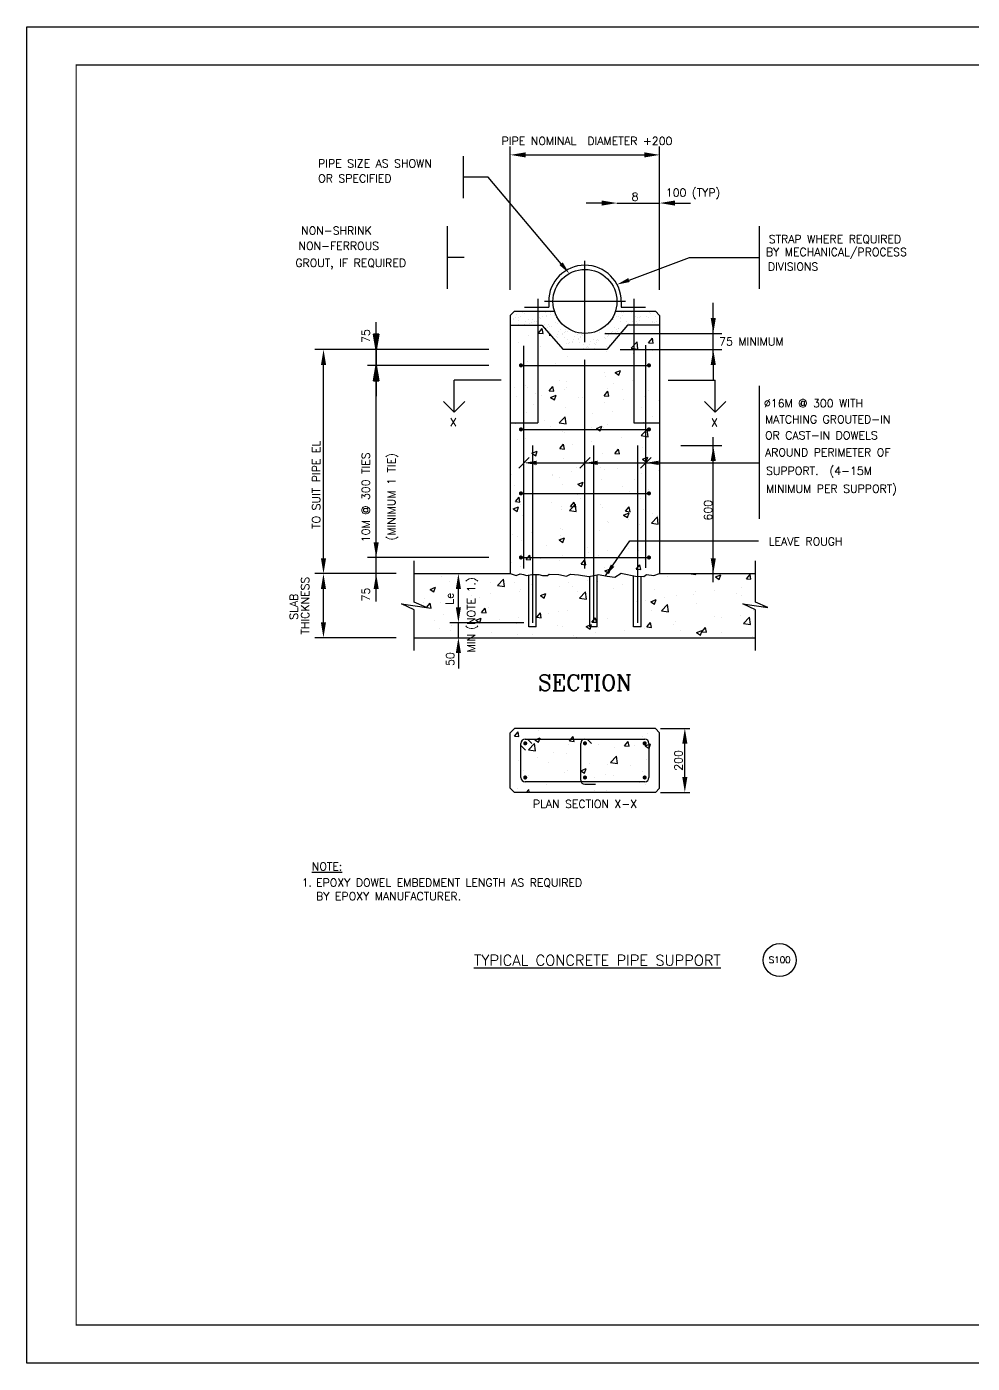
# Model space of a CAD drawing. Extents: x 166525 to 167198, y 178739 to 179747.
# Drawn here: x 167044.53 to 167074.49, y 178909.36 to 178951.68 of the extents above; entities that cross this region are included whole.
import ezdxf
from ezdxf.enums import TextEntityAlignment as Align

# ---------------------------------------------------------------- set-up
doc = ezdxf.new("R2010")
doc.units = 0
doc.header["$MEASUREMENT"] = 0
doc.linetypes.add('AUSGEZOGEN', pattern=[0])
doc.layers.get('0').update_dxf_attribs({"linetype": 'CONTINUOUS'})
for name, color, linetype in [('1', 7, 'CONTINUOUS'), ('CONC-MINOR', 7, 'AUSGEZOGEN'), ('COVER', 7, 'CONTINUOUS'), ('DIMLIN', 7, 'AUSGEZOGEN'), ('HATCH', 40, 'CONTINUOUS'), ('L-10', 1, 'CONTINUOUS'), ('MHATCH', 8, 'CONTINUOUS'), ('PAPER', 7, 'CONTINUOUS'), ('R-BAR', 3, 'CONTINUOUS'), ('STEEL-MAJOR', 7, 'CONTINUOUS'), ('T120', 10, 'CONTINUOUS')]:
    doc.layers.add(name, color=color, linetype=linetype)
doc.styles.add('ROMANC', font='romanc', dxfattribs={"height": 30})

# ---------------------------------------------------------------- blocks, each defined once
blk = doc.blocks.new('*X1046')
at = {"color": 0}
for p, q in [((81.9, 231.75), (81.9, 231.75)), ((84.15, 232.41), (85.02, 233.45)), ((84.15, 232.41), (85.23, 232.32)), ((85.23, 232.32), (85.02, 233.45)), ((86.62, 231.89), (86.84, 232.11)), ((86.62, 231.89), (87.1, 231.81)), ((79.39, 230.29), (79.39, 230.29)), ((84.53, 229.37), (84.53, 229.37)), ((103.75, 228.56), (103.75, 228.56)), ((105.84, 228.91), (107.24, 230.37)), ((105.84, 228.91), (107.44, 228.66)), ((107.44, 228.66), (107.24, 230.37)), ((109.37, 229.53), (109.37, 229.53)), ((109.97, 230.16), (110.84, 231.19)), ((109.97, 230.16), (111.05, 230.06)), ((111.05, 230.06), (110.84, 231.19)), ((81.69, 225.76), (81.69, 225.76)), ((90.93, 227.02), (90.93, 227.02)), ((95.01, 226.22), (95.01, 226.22)), ((100.02, 228.18), (100.02, 228.18)), ((106.37, 227.71), (106.37, 227.71)), ((110.88, 228.31), (110.88, 228.31)), ((83.68, 224.73), (83.68, 224.73)), ((88.19, 225.32), (88.19, 225.32)), ((99.64, 223.16), (99.64, 223.16)), ((102.12, 223.15), (103.38, 223.64)), ((102.12, 223.15), (103.02, 222.55)), ((103.02, 222.55), (103.38, 223.64)), ((109.15, 223.53), (109.15, 223.53)), ((110.13, 224.96), (110.13, 224.96)), ((78.64, 219.55), (78.64, 219.55)), ((81.02, 220.17), (81.02, 220.17)), ((81.47, 219.76), (81.47, 219.76)), ((86.65, 218.88), (87.52, 219.91)), ((87.72, 218.78), (87.52, 219.91)), ((89.14, 221.36), (89.14, 221.36)), ((90.63, 219.76), (90.63, 219.76)), ((90.71, 221.03), (90.71, 221.03)), ((99.8, 222.18), (99.8, 222.18)), ((100.24, 219.36), (100.24, 219.36)), ((101.64, 220.61), (101.64, 220.61)), ((103.95, 219.21), (103.95, 219.21)), ((106.15, 221.21), (106.15, 221.21)), ((78.95, 217.63), (78.95, 217.63)), ((83.45, 218.22), (83.45, 218.22)), ((84.82, 217.75), (84.82, 217.75)), ((86.65, 218.88), (87.72, 218.78)), ((87, 217.35), (88.26, 217.83)), ((87, 217.35), (87.89, 216.74)), ((87.89, 216.74), (88.26, 217.83)), ((90.27, 219.12), (90.27, 219.12)), ((93.45, 217.4), (93.45, 217.4)), ((94.43, 217.35), (94.43, 217.35)), ((99.56, 217.75), (100.43, 218.78)), ((99.56, 217.75), (100.64, 217.65)), ((99.58, 216.19), (99.58, 216.19)), ((100.64, 217.65), (100.43, 218.78)), ((104.04, 216.94), (104.04, 216.94)), ((108.93, 217.54), (108.93, 217.54)), ((109.85, 218.95), (109.85, 218.95)), ((112.47, 216.62), (112.54, 216.7)), ((112.47, 216.62), (112.54, 216.61)), ((81.25, 213.77), (81.25, 213.77)), ((82.96, 215.6), (82.96, 215.6)), ((90.49, 215.04), (90.49, 215.04)), ((96.9, 213.51), (96.9, 213.51)), ((101.41, 214.11), (101.41, 214.11)), ((108.23, 215), (108.23, 215)), ((110.82, 212.91), (110.82, 212.91)), ((78.72, 211.12), (78.72, 211.12)), ((85.54, 212.02), (85.54, 212.02)), ((87.05, 210.61), (87.05, 210.61)), ((89.01, 211.37), (90.41, 212.83)), ((89.01, 211.37), (90.61, 211.12)), ((90.61, 211.12), (90.41, 212.83)), ((96.66, 210.21), (96.66, 210.21)), ((97.74, 210.1), (99, 210.59)), ((97.74, 210.1), (98.64, 209.5)), ((98.64, 209.5), (99, 210.59)), ((99.36, 210.2), (99.36, 210.2)), ((100.33, 211.1), (100.33, 211.1)), ((106.27, 209.8), (106.27, 209.8)), ((108.22, 208.39), (109.62, 209.85)), ((108.71, 211.55), (108.71, 211.55)), ((109.82, 208.14), (109.62, 209.85)), ((79.33, 207.5), (79.33, 207.5)), ((81.03, 207.78), (81.03, 207.78)), ((89.83, 209.3), (89.83, 209.3)), ((90.27, 209.05), (90.27, 209.05)), ((96.68, 207.01), (96.68, 207.01)), ((103.49, 207.91), (103.49, 207.91)), ((108.22, 208.39), (109.82, 208.14)), ((80.8, 204.92), (80.8, 204.92)), ((82.62, 204.3), (83.88, 204.78)), ((82.62, 204.3), (83.51, 203.69)), ((83.51, 203.69), (83.88, 204.78)), ((89.15, 205.34), (90.01, 206.37)), ((89.15, 205.34), (90.22, 205.24)), ((90.22, 205.24), (90.01, 206.37)), ((92.17, 206.41), (92.17, 206.41)), ((99.14, 204.21), (99.14, 204.21)), ((102.06, 204.21), (102.92, 205.24)), ((102.06, 204.21), (103.13, 204.11)), ((103.13, 204.11), (102.93, 205.24)), ((108.49, 205.56), (108.49, 205.56)), ((80.81, 201.79), (80.81, 201.79)), ((83.54, 201.42), (83.54, 201.42)), ((90.05, 203.05), (90.05, 203.05)), ((93.15, 201.01), (93.15, 201.01)), ((98.76, 200.81), (98.76, 200.81)), ((99.58, 200.36), (99.58, 200.36)), ((102.76, 200.6), (102.76, 200.6)), ((108.49, 202.85), (109.75, 203.34)), ((108.49, 202.85), (109.38, 202.25)), ((109.38, 202.25), (109.75, 203.34)), ((110.08, 202.17), (110.08, 202.17)), ((110.12, 202.3), (110.12, 202.3)), ((77.73, 199.4), (77.73, 199.4)), ((87.34, 199), (87.34, 199)), ((87.43, 199.31), (87.43, 199.31)), ((89.09, 198.56), (89.09, 198.56)), ((91.94, 199.91), (91.94, 199.91)), ((93.36, 197.05), (94.62, 197.53)), ((94.26, 196.44), (94.62, 197.53)), ((96.95, 198.59), (96.95, 198.59)), ((98.93, 198.22), (98.93, 198.22)), ((106.56, 198.19), (106.56, 198.19)), ((108.27, 199.56), (108.27, 199.56)), ((112.37, 200.2), (112.37, 200.2)), ((78.59, 196.76), (78.59, 196.76)), ((80.59, 195.8), (80.59, 195.8)), ((89.83, 197.06), (89.83, 197.06)), ((93.36, 197.05), (94.26, 196.44)), ((93.4, 194.61), (93.4, 194.61)), ((103.9, 196.41), (103.9, 196.41)), ((105.39, 195.2), (105.39, 195.2)), ((109.9, 195.8), (109.9, 195.8)), ((78.24, 191.24), (79.5, 191.73)), ((78.24, 191.24), (79.13, 190.64)), ((78.73, 192.93), (79.6, 193.96)), ((78.73, 192.93), (79.81, 192.83)), ((79.13, 190.64), (79.5, 191.73)), ((79.81, 192.83), (79.6, 193.96)), ((79.96, 192.27), (79.96, 192.27)), ((82.7, 192.22), (82.7, 192.22)), ((82.9, 192.81), (82.9, 192.81)), ((87.2, 192.81), (87.2, 192.81)), ((89.57, 191.86), (89.57, 191.86)), ((89.61, 191.07), (89.61, 191.07)), ((91.4, 190.86), (92.8, 192.32)), ((91.64, 191.8), (92.51, 192.83)), ((91.64, 191.8), (92.72, 191.7)), ((92.72, 191.7), (92.51, 192.83)), ((93, 190.61), (92.8, 192.32)), ((94.02, 193.71), (94.02, 193.71)), ((98.71, 192.22), (98.71, 192.22)), ((99.18, 191.45), (99.18, 191.45)), ((104.55, 190.67), (105.42, 191.7)), ((105.63, 190.57), (105.42, 191.7)), ((108.06, 193.57), (108.06, 193.57)), ((108.79, 191.05), (108.79, 191.05)), ((80.37, 189.8), (80.37, 189.8)), ((91.4, 190.86), (93, 190.61)), ((100.27, 188.31), (100.27, 188.31)), ((100.65, 188.1), (100.65, 188.1)), ((104.11, 189.8), (105.37, 190.29)), ((104.11, 189.8), (105, 189.2)), ((104.55, 190.67), (105.63, 190.57)), ((105, 189.2), (105.37, 190.29)), ((105.16, 188.7), (105.16, 188.7)), ((110.61, 187.88), (112.01, 189.34)), ((110.61, 187.88), (112.21, 187.63)), ((110.77, 190.11), (110.77, 190.11)), ((111.98, 189.59), (111.98, 189.59)), ((112.21, 187.63), (112.01, 189.34)), ((77.96, 185.12), (77.96, 185.12)), ((79.28, 184.71), (79.28, 184.71)), ((82.47, 185.71), (82.47, 185.71)), ((89.29, 186.61), (89.29, 186.61)), ((89.4, 185.08), (89.4, 185.08)), ((89.78, 186.51), (89.78, 186.51)), ((98.49, 186.23), (98.49, 186.23)), ((107.84, 187.58), (107.84, 187.58)), ((80.15, 183.81), (80.15, 183.81)), ((86.07, 182.66), (86.07, 182.66)), ((88.98, 184), (90.24, 184.48)), ((88.98, 184), (89.88, 183.39)), ((89.88, 183.39), (90.24, 184.48)), ((95.68, 182.26), (95.68, 182.26)), ((100.43, 181.6), (100.43, 181.6)), ((105.28, 181.85), (105.28, 181.85)), ((107.24, 182.49), (107.24, 182.49)), ((107.62, 181.59), (107.62, 181.59)), ((77.73, 178.61), (77.73, 178.61)), ((80.25, 180.65), (80.25, 180.65)), ((81.23, 179.39), (82.1, 180.42)), ((81.23, 179.39), (82.31, 179.29)), ((82.31, 179.29), (82.1, 180.42)), ((84.55, 179.51), (84.55, 179.51)), ((89.18, 179.09), (89.18, 179.09)), ((89.86, 180.24), (89.86, 180.24)), ((94.14, 178.26), (95.01, 179.29)), ((95.22, 178.16), (95.01, 179.29)), ((95.92, 181), (95.92, 181)), ((98.27, 180.24), (98.27, 180.24)), ((99.47, 179.84), (99.47, 179.84)), ((109.08, 179.43), (109.08, 179.43)), ((110.03, 179.37), (110.03, 179.37)), ((55.04, 175.62), (55.04, 175.62)), ((56.87, 176.07), (56.96, 176.06)), ((56.96, 176.06), (56.96, 176.07)), ((61.49, 175.32), (61.49, 175.32)), ((79.93, 177.82), (79.93, 177.82)), ((89.03, 175.77), (89.03, 175.77)), ((94.14, 178.26), (95.22, 178.16)), ((99.53, 177.57), (99.53, 177.57)), ((99.73, 176.75), (100.99, 177.23)), ((99.73, 176.75), (100.62, 176.15)), ((100.62, 176.15), (100.99, 177.23)), ((102.51, 175.4), (102.51, 175.4)), ((107.05, 177.13), (107.92, 178.16)), ((107.05, 177.13), (108.13, 177.03)), ((107.4, 175.6), (107.4, 175.6)), ((108.13, 177.03), (107.92, 178.16)), ((114.34, 175.42), (114.34, 175.42)), ((119.96, 176), (120.02, 176.07)), ((119.96, 176), (121.04, 175.9)), ((121.04, 175.9), (121.01, 176.07)), ((125.6, 175.31), (126.86, 175.79)), ((125.6, 175.31), (126.49, 174.7)), ((126.49, 174.7), (126.86, 175.79)), ((132.87, 174.87), (133.74, 175.9)), ((133.95, 174.77), (133.74, 175.9)), ((58.74, 172.39), (60, 172.87)), ((58.74, 172.39), (59.63, 171.78)), ((59.63, 171.78), (60, 172.87)), ((63.27, 174.33), (63.27, 174.33)), ((72.88, 173.92), (72.88, 173.92)), ((74.57, 173.32), (75.98, 174.79)), ((74.57, 173.32), (76.17, 173.08)), ((76.17, 173.08), (75.98, 174.79)), ((78.54, 173.97), (78.54, 173.97)), ((79.82, 172.41), (79.82, 172.41)), ((82.49, 173.51), (82.49, 173.51)), ((88.96, 173.09), (88.96, 173.09)), ((91.18, 173.9), (91.18, 173.9)), ((92.09, 173.11), (92.09, 173.11)), ((95.69, 174.5), (95.69, 174.5)), ((98.05, 174.25), (98.05, 174.25)), ((101.7, 172.7), (101.7, 172.7)), ((103.84, 173.62), (103.84, 173.62)), ((111.31, 172.3), (111.31, 172.3)), ((131.83, 172.78), (131.83, 172.78)), ((132.87, 174.87), (133.95, 174.77)), ((134.86, 173.37), (134.86, 173.37)), ((57.12, 169.42), (57.12, 169.42)), ((57.54, 170.36), (57.54, 170.36)), ((57.91, 168.11), (58.77, 169.14)), ((58.98, 168.01), (58.77, 169.14)), ((61.28, 169.33), (61.28, 169.33)), ((68.04, 172.17), (68.04, 172.17)), ((68.49, 170.92), (68.49, 170.92)), ((70.37, 170.48), (70.37, 170.48)), ((73, 171.51), (73, 171.51)), ((79.72, 171.83), (79.72, 171.83)), ((82.85, 170.02), (82.85, 170.02)), ((84.6, 170.94), (85.86, 171.43)), ((84.6, 170.94), (85.5, 170.34)), ((85.5, 170.34), (85.86, 171.43)), ((93.35, 171.82), (93.35, 171.82)), ((93.78, 170.35), (95.19, 171.81)), ((93.78, 170.35), (95.39, 170.1)), ((95.39, 170.1), (95.19, 171.81)), ((107.18, 169.6), (107.18, 169.6)), ((109.14, 169.79), (109.14, 169.79)), ((110.47, 169.5), (111.73, 169.99)), ((110.47, 169.5), (111.37, 168.9)), ((111.37, 168.9), (111.73, 169.99)), ((113.65, 170.39), (113.65, 170.39)), ((116.42, 170.87), (116.42, 170.87)), ((120.46, 171.28), (120.46, 171.28)), ((120.92, 171.89), (120.92, 171.89)), ((121.22, 169.12), (121.22, 169.12)), ((125.51, 172.02), (125.51, 172.02)), ((130.53, 171.48), (130.53, 171.48)), ((131.71, 170.92), (131.71, 170.92)), ((57.91, 168.11), (58.98, 168.01)), ((61.85, 166.41), (61.85, 166.41)), ((70.82, 166.98), (71.69, 168.01)), ((70.82, 166.98), (71.89, 166.88)), ((71.89, 166.88), (71.69, 168.01)), ((72.35, 168.21), (72.35, 168.21)), ((83.73, 165.85), (84.6, 166.88)), ((84.8, 165.75), (84.6, 166.88)), ((86.45, 166.81), (86.45, 166.81)), ((88.74, 167.1), (88.74, 167.1)), ((90.95, 167.4), (90.95, 167.4)), ((97.77, 168.3), (97.77, 168.3)), ((97.83, 168.25), (97.83, 168.25)), ((110.72, 167.32), (110.72, 167.32)), ((112.99, 167.37), (114.4, 168.83)), ((112.99, 167.37), (114.6, 167.12)), ((114.6, 167.12), (114.4, 168.83)), ((125.29, 166.03), (125.29, 166.03)), ((131.6, 166.27), (131.6, 166.27)), ((134.64, 167.38), (134.64, 167.38)), ((136.89, 168.27), (137.24, 168.41)), ((137.48, 168.18), (137.51, 168.28)), ((59.76, 165.13), (59.76, 165.13)), ((61.06, 163.33), (61.06, 163.33)), ((63.76, 163.82), (63.76, 163.82)), ((68.26, 164.41), (68.26, 164.41)), ((69.37, 164.72), (69.37, 164.72)), ((69.48, 165.14), (70.74, 165.62)), ((69.48, 165.14), (70.38, 164.53)), ((70.15, 164.49), (70.15, 164.49)), ((70.38, 164.53), (70.74, 165.62)), ((75.08, 165.31), (75.08, 165.31)), ((78.98, 164.32), (78.98, 164.32)), ((79.5, 165.83), (79.5, 165.83)), ((83.73, 165.85), (84.8, 165.75)), ((88.59, 163.91), (88.59, 163.91)), ((89.72, 163.72), (89.72, 163.72)), ((95.35, 163.7), (96.61, 164.18)), ((95.35, 163.7), (96.24, 163.09)), ((96.24, 163.09), (96.61, 164.18)), ((96.64, 164.72), (97.51, 165.75)), ((96.64, 164.72), (97.71, 164.62)), ((97.72, 164.62), (97.51, 165.75)), ((98.2, 163.5), (98.2, 163.5)), ((100.22, 165.52), (100.22, 165.52)), ((106.96, 163.61), (106.96, 163.61)), ((107.81, 163.1), (107.81, 163.1)), ((108.91, 163.29), (108.91, 163.29)), ((109.55, 163.59), (110.42, 164.62)), ((109.55, 163.59), (110.63, 163.49)), ((110.63, 163.49), (110.42, 164.62)), ((115.73, 164.18), (115.73, 164.18)), ((116.2, 164.88), (116.2, 164.88)), ((122.46, 162.46), (123.33, 163.49)), ((123.54, 162.36), (123.33, 163.49)), ((127.1, 165.68), (127.1, 165.68)), ((132.2, 164.39), (133.61, 165.85)), ((132.2, 164.39), (133.81, 164.14)), ((133.81, 164.14), (133.61, 165.85)), ((63.56, 162.71), (63.56, 162.71)), ((73.17, 162.3), (73.17, 162.3)), ((79.23, 161.91), (79.23, 161.91)), ((82.78, 161.9), (82.78, 161.9)), ((88.52, 161.11), (88.52, 161.11)), ((92.38, 161.49), (92.38, 161.49)), ((93.04, 161.2), (93.04, 161.2)), ((97.61, 162.26), (97.61, 162.26)), ((101.99, 161.09), (101.99, 161.09)), ((104.4, 162.69), (104.4, 162.69)), ((117.42, 162.69), (117.42, 162.69)), ((121.22, 162.25), (122.48, 162.74)), ((121.22, 162.25), (122.11, 161.65)), ((122.11, 161.65), (122.48, 162.74)), ((122.46, 162.46), (123.54, 162.36)), ((127.02, 162.29), (127.02, 162.29)), ((134.42, 161.39), (134.42, 161.39))]:
    blk.add_line(p, q, dxfattribs=at)
blk = doc.blocks.new('*X1045')
at = {"color": 0}
for p, q in [((112.05, 150.05), (112.91, 151.08)), ((113.12, 149.95), (112.92, 151.08)), ((117.63, 151.48), (117.63, 151.48)), ((143.23, 150.67), (143.23, 150.67)), ((112.05, 150.05), (113.12, 149.95)), ((115.38, 146.85), (116.78, 148.31)), ((116.98, 146.6), (116.78, 148.31)), ((116.84, 149.2), (118.1, 149.69)), ((116.84, 149.2), (117.73, 148.6)), ((117.73, 148.6), (118.1, 149.69)), ((124.64, 148.06), (124.64, 148.06)), ((124.96, 148.92), (125.83, 149.95)), ((124.96, 148.92), (126.03, 148.82)), ((126.03, 148.82), (125.83, 149.95)), ((131.66, 148.13), (131.66, 148.13)), ((133.99, 149.41), (133.99, 149.41)), ((135.58, 147.37), (135.58, 147.37)), ((137.87, 147.79), (138.74, 148.82)), ((137.87, 147.79), (138.94, 147.7)), ((138.94, 147.7), (138.74, 148.82)), ((140.09, 147.96), (140.09, 147.96)), ((142.16, 149.93), (142.16, 149.93)), ((142.71, 147.76), (143.97, 148.24)), ((142.71, 147.76), (143.6, 147.16)), ((143.6, 147.16), (143.97, 148.24)), ((112.89, 144.38), (112.89, 144.38)), ((115.38, 146.85), (116.98, 146.6)), ((115.55, 146.9), (115.55, 146.9)), ((117.4, 144.98), (117.4, 144.98)), ((121.16, 146.33), (121.16, 146.33)), ((124.21, 145.87), (124.21, 145.87)), ((134.59, 143.87), (135.99, 145.33)), ((136.19, 143.62), (135.99, 145.33)), ((143.01, 144.68), (143.01, 144.68)), ((114.12, 141.93), (114.12, 141.93)), ((115.33, 140.91), (115.33, 140.91)), ((119.94, 143.94), (119.94, 143.94)), ((123.73, 141.52), (123.73, 141.52)), ((124.42, 142.06), (124.42, 142.06)), ((127.58, 141.95), (128.84, 142.44)), ((127.58, 141.95), (128.48, 141.35)), ((128.48, 141.35), (128.84, 142.44)), ((129.55, 143.53), (129.55, 143.53)), ((133.34, 141.11), (133.34, 141.11)), ((133.77, 143.41), (133.77, 143.41)), ((134.59, 143.87), (136.19, 143.62)), ((139.16, 143.13), (139.16, 143.13)), ((142.17, 141.76), (142.17, 141.76)), ((112.66, 137.88), (112.66, 137.88)), ((119.48, 138.77), (119.48, 138.77)), ((130.85, 140.27), (130.85, 140.27)), ((135.35, 140.86), (135.35, 140.86)), ((141.41, 139.19), (141.41, 139.19)), ((142.79, 138.69), (142.79, 138.69)), ((142.95, 140.71), (142.95, 140.71)), ((114.84, 136.86), (115.41, 137.54)), ((115.54, 136.86), (115.41, 137.54)), ((130.92, 137.39), (130.92, 137.39)), ((133.55, 137.42), (133.55, 137.42))]:
    blk.add_line(p, q, dxfattribs=at)
blk = doc.blocks.new('*X1047')
at = {"color": 0}
for p, q in [((-23.48, 144.16), (-23.48, 144.16)), ((-21.9, 144.52), (-21.9, 144.52)), ((-21.52, 144.4), (-21.52, 144.4)), ((-19.95, 144.76), (-19.95, 144.76)), ((-17.92, 144.56), (-17.92, 144.56)), ((-16.46, 144.53), (-16.46, 144.53)), ((-16.16, 144.85), (-16.16, 144.85)), ((-15.39, 144.62), (-15.39, 144.62)), ((-15.32, 144.18), (-15.32, 144.18)), ((-14.89, 144.88), (-14.89, 144.88)), ((0.8, 144.9), (0.8, 144.9)), ((1.31, 144.53), (1.31, 144.53)), ((1.58, 144.03), (1.58, 144.03)), ((1.76, 144.61), (1.76, 144.61)), ((1.81, 144.8), (1.81, 144.8)), ((3.27, 144.77), (3.27, 144.77)), ((3.65, 144.65), (3.65, 144.65)), ((7.7, 144.88), (7.7, 144.88)), ((7.83, 144.63), (7.83, 144.63)), ((7.96, 144.38), (7.96, 144.38)), ((-24.75, 142.04), (-24.75, 142.04)), ((-24.15, 143.32), (-24.15, 143.32)), ((-24.08, 142.88), (-24.08, 142.88)), ((-23.71, 143.4), (-23.71, 143.4)), ((-22.91, 141.9), (-22.91, 141.9)), ((-22.87, 142.72), (-22.87, 142.72)), ((-22.83, 143.55), (-22.83, 143.55)), ((-22.39, 143.62), (-22.39, 143.62)), ((-21.46, 141.87), (-21.46, 141.87)), ((-21.28, 142.45), (-21.28, 142.45)), ((-20.67, 143.09), (-20.67, 143.09)), ((-20.33, 142.15), (-20.33, 142.15)), ((-20.25, 141.71), (-20.25, 141.71)), ((-19.89, 142.23), (-19.89, 142.23)), ((-19.65, 142.99), (-19.65, 142.99)), ((-19.19, 142.44), (-19.19, 142.44)), ((-18.75, 142.51), (-18.75, 142.51)), ((-18.08, 143.35), (-18.08, 143.35)), ((-17.7, 143.23), (-17.7, 143.23)), ((-17.33, 143.75), (-17.33, 143.75)), ((-16.84, 141.93), (-16.84, 141.93)), ((-16.5, 140.98), (-16.5, 140.98)), ((-16.45, 143.9), (-16.45, 143.9)), ((-16.31, 143.65), (-16.31, 143.65)), ((-16.06, 141.06), (-16.06, 141.06)), ((-15.83, 141.82), (-15.83, 141.82)), ((-15.56, 141.32), (-15.56, 141.32)), ((-15.12, 141.4), (-15.12, 141.4)), ((-14.55, 143.94), (-14.55, 143.94)), ((-14.25, 142.18), (-14.25, 142.18)), ((-14.09, 143.39), (-14.09, 143.39)), ((-13.87, 142.06), (-13.87, 142.06)), ((-13.5, 142.58), (-13.5, 142.58)), ((-1.28, 142.19), (-1.28, 142.19)), ((-0.86, 142.9), (-0.86, 142.9)), ((-0.74, 143.28), (-0.74, 143.28)), ((-0.61, 143.03), (-0.61, 143.03)), ((-0.37, 141.07), (-0.37, 141.07)), ((0.01, 143.68), (0.01, 143.68)), ((0.45, 143.75), (0.45, 143.75)), ((0.64, 140.97), (0.64, 140.97)), ((0.92, 142.56), (0.92, 142.56)), ((1.02, 143.57), (1.02, 143.57)), ((1.1, 143.13), (1.1, 143.13)), ((2.16, 141.14), (2.16, 141.14)), ((2.38, 142.53), (2.38, 142.53)), ((2.89, 142.17), (2.89, 142.17)), ((2.97, 141.73), (2.97, 141.73)), ((3.02, 141.92), (3.02, 141.92)), ((3.83, 142.51), (3.83, 142.51)), ((4.27, 142.58), (4.27, 142.58)), ((4.62, 143.73), (4.62, 143.73)), ((4.85, 142.41), (4.85, 142.41)), ((4.92, 141.96), (4.92, 141.96)), ((4.95, 143.42), (4.95, 143.42)), ((5.39, 143.49), (5.39, 143.49)), ((5.41, 142.86), (5.41, 142.86)), ((5.64, 143.63), (5.64, 143.63)), ((7.09, 143.6), (7.09, 143.6)), ((7.48, 143.48), (7.48, 143.48)), ((8.45, 142.56), (8.45, 142.56)), ((8.58, 142.31), (8.58, 142.31)), ((9.02, 142.38), (9.02, 142.38)), ((9.23, 141.69), (9.23, 141.69)), ((9.24, 143.78), (9.24, 143.78)), ((9.46, 142.46), (9.46, 142.46)), ((-15.72, 140.12), (-15.72, 140.12)), ((-15.26, 139.56), (-15.26, 139.56)), ((-14.67, 138.75), (-14.67, 138.75)), ((-13.98, 138.96), (-13.98, 138.96)), ((-13.85, 138.71), (-13.85, 138.71)), ((-13.81, 139.53), (-13.81, 139.53)), ((-13.63, 140.11), (-13.63, 140.11)), ((-13.02, 140.76), (-13.02, 140.76)), ((-12.68, 139.82), (-12.68, 139.82)), ((-12.6, 139.37), (-12.6, 139.37)), ((-12.23, 139.89), (-12.23, 139.89)), ((-12.15, 138.81), (-12.15, 138.81)), ((-12, 140.65), (-12, 140.65)), ((-11.93, 140.21), (-11.93, 140.21)), ((-11.49, 140.29), (-11.49, 140.29)), ((-11.44, 138.39), (-11.44, 138.39)), ((-10.35, 137.85), (-10.35, 137.85)), ((-9.98, 138.36), (-9.98, 138.36)), ((-9.81, 138.94), (-9.81, 138.94)), ((-9.19, 139.59), (-9.19, 139.59)), ((-8.85, 138.65), (-8.85, 138.65)), ((-8.78, 138.2), (-8.78, 138.2)), ((-8.41, 138.72), (-8.41, 138.72)), ((-8.29, 139.1), (-8.29, 139.1)), ((-8.18, 139.49), (-8.18, 139.49)), ((-7.85, 139.18), (-7.85, 139.18)), ((-6.22, 139.72), (-6.22, 139.72)), ((-5.98, 137.77), (-5.98, 137.77)), ((-5.37, 138.42), (-5.37, 138.42)), ((-4.66, 137.99), (-4.66, 137.99)), ((-4.35, 138.32), (-4.35, 138.32)), ((-4.22, 138.07), (-4.22, 138.07)), ((-3.82, 140.04), (-3.82, 140.04)), ((-2.78, 138.67), (-2.78, 138.67)), ((-2.62, 139.88), (-2.62, 139.88)), ((-2.4, 138.55), (-2.4, 138.55)), ((-2.03, 139.07), (-2.03, 139.07)), ((-1.91, 139.45), (-1.91, 139.45)), ((-1.78, 139.2), (-1.78, 139.2)), ((-1.16, 139.85), (-1.16, 139.85)), ((-0.85, 140.17), (-0.85, 140.17)), ((-0.25, 138.73), (-0.25, 138.73)), ((-0.09, 139.94), (-0.09, 139.94)), ((-0.01, 139.5), (-0.01, 139.5)), ((0.14, 140.71), (0.14, 140.71)), ((0.41, 140.21), (0.41, 140.21)), ((0.59, 140.78), (0.59, 140.78)), ((-13.17, 136.83), (-13.17, 136.83)), ((-12.66, 136.46), (-12.66, 136.46)), ((-11.54, 137.38), (-11.54, 137.38)), ((-11.16, 137.26), (-11.16, 137.26)), ((-10.85, 137.58), (-10.85, 137.58)), ((-10.22, 137.6), (-10.22, 137.6)), ((-8.57, 137.51), (-8.57, 137.51)), ((-7.71, 136.21), (-7.71, 136.21)), ((-7.61, 137.22), (-7.61, 137.22)), ((-7.33, 136.09), (-7.33, 136.09)), ((-7.02, 136.41), (-7.02, 136.41)), ((-6.72, 136.74), (-6.72, 136.74)), ((-6.58, 136.49), (-6.58, 136.49)), ((-6.16, 137.19), (-6.16, 137.19)), ((-5.03, 137.48), (-5.03, 137.48)), ((-4.99, 136.21), (-4.99, 136.21)), ((-4.95, 137.04), (-4.95, 137.04)), ((-4.58, 137.55), (-4.58, 137.55)), ((-3.79, 136.05), (-3.79, 136.05)), ((-2.33, 136.03), (-2.33, 136.03)), ((-2.16, 136.6), (-2.16, 136.6)), ((-1.54, 137.25), (-1.54, 137.25))]:
    blk.add_line(p, q, dxfattribs=at)
blk = doc.blocks.new('_CLOSED')
at = {"color": 0, "linetype": 'ByBlock'}
for p, q in [((-1, 0.167), (0, 0)), ((-1, 0.167), (-1, -0.167)), ((0, 0), (-1, -0.167)), ((0, 0), (-1, 0))]:
    blk.add_line(p, q, dxfattribs=at)

msp = doc.modelspace()

# ---------------------------------------------------------------- linework, layer by layer
at = {"layer": '1', "color": 8, "linetype": 'Continuous'}
for p, q in [((167058.35525, 178947.58132), (167058.35525, 178946.24863)), ((167059.84912, 178943.34416), (167059.84912, 178947.89203)), ((167060.33584, 178947.62163), (167064.0944, 178947.62163)), ((167064.58112, 178943.34416), (167064.58112, 178947.89203)), ((167059.15041, 178946.91497), (167058.35525, 178946.91497)), ((167061.45845, 178944.1754), (167059.15041, 178946.91497)), ((167062.7424, 178946.0957), (167062.25568, 178946.0957)), ((167063.22912, 178946.0957), (167064.58112, 178946.0957)), ((167065.06784, 178946.0957), (167065.55456, 178946.0957)), ((167057.85719, 178943.37772), (167057.85719, 178945.36709)), ((167067.73912, 178945.36709), (167067.73912, 178943.37772)), ((167058.39182, 178944.37241), (167057.85719, 178944.37241)), ((167063.6117, 178943.6581), (167065.53078, 178944.37241)), ((167065.53078, 178944.37241), (167067.73912, 178944.37241)), ((167055.59937, 178933.47773), (167055.59937, 178942.32725)), ((167066.28077, 178941.18904), (167066.28077, 178942.23684)), ((167062.84418, 178941.96644), (167066.55117, 178941.96644)), ((167066.28077, 178941.45944), (167066.28077, 178941.96644)), ((167066.28077, 178941.45944), (167066.28077, 178941.96644)), ((167059.17312, 178941.45944), (167053.65918, 178941.45944)), ((167055.59937, 178941.45944), (167055.59937, 178940.95244)), ((167055.59937, 178941.45944), (167055.59937, 178940.95244)), ((167055.59937, 178941.45944), (167055.59937, 178940.95244)), ((167055.59937, 178941.45944), (167055.59937, 178940.95244)), ((167063.32666, 178941.45944), (167066.55117, 178941.45944)), ((167053.93102, 178934.84816), (167053.93102, 178940.97272)), ((167059.17312, 178940.95244), (167055.32897, 178940.95244)), ((167066.28077, 178940.97272), (167066.28077, 178940.486)), ((167058.0717, 178939.47527), (167058.0717, 178940.48927)), ((167059.5589, 178940.48927), (167058.0717, 178940.48927)), ((167064.85125, 178940.48927), (167066.33845, 178940.48927)), ((167066.33845, 178939.47527), (167066.33845, 178940.48927)), ((167067.73912, 178940.30764), (167067.73912, 178936.09842)), ((167058.0717, 178939.47527), (167057.7337, 178939.81327)), ((167058.0717, 178939.47527), (167058.4097, 178939.81327)), ((167066.33845, 178939.47527), (167066.00045, 178939.81327)), ((167066.33845, 178939.47527), (167066.67645, 178939.81327)), ((167066.28077, 178934.09104), (167066.28077, 178938.68784)), ((167065.25712, 178938.41744), (167066.55117, 178938.41744)), ((167060.11589, 178937.70414), (167060.44669, 178938.03494)), ((167060.42033, 178937.86954), (167067.73912, 178937.86954)), ((167062.04972, 178937.70414), (167062.38052, 178938.03494)), ((167066.28077, 178934.84816), (167066.28077, 178937.93072)), ((167062.86634, 178934.29105), (167063.63691, 178935.39664)), ((167063.63691, 178935.39664), (167067.71479, 178935.39664)), ((167059.17312, 178934.86844), (167055.32897, 178934.86844)), ((167055.59937, 178934.36144), (167055.59937, 178934.86844)), ((167055.59937, 178934.36144), (167055.59937, 178934.86844)), ((167056.23647, 178934.36144), (167053.65918, 178934.36144)), ((167054.09182, 178934.36144), (167054.09326, 178934.36144)), ((167053.92958, 178932.82016), (167053.92958, 178933.87472)), ((167058.20465, 178933.29336), (167058.20465, 178933.87472)), ((167058.20465, 178933.29336), (167058.20465, 178933.78008)), ((167056.23647, 178932.33344), (167053.65918, 178932.33344)), ((167058.20465, 178931.84672), (167058.20465, 178931.36))]:
    msp.add_line(p, q, dxfattribs=at)
at = {"layer": '1', "color": 7, "linetype": 'Continuous'}
msp.add_line((167063.97973, 178937.70414), (167064.31053, 178938.03494), dxfattribs=at)
at = {"layer": '1', "color": 8, "linetype": 'Continuous'}
msp.add_lwpolyline([(167059.94136, 178942.52996, 0, 0.1352, 0), (167059.6803, 178942.84038, 0, 0, 0), (167058.39182, 178944.37241, 0, 0, 0)], format="xyseb", dxfattribs=at)
for points in [[(167060.33584, 178947.70275), (167060.33584, 178947.54051), (167059.84912, 178947.62163)], [(167064.0944, 178947.70275), (167064.0944, 178947.54051), (167064.58112, 178947.62163)], [(167062.7424, 178946.17682), (167062.7424, 178946.01458), (167063.22912, 178946.0957)], [(167065.06784, 178946.17682), (167065.06784, 178946.01458), (167064.58112, 178946.0957)], [(167061.51014, 178944.21896), (167061.40675, 178944.13185), (167061.71978, 178943.86521)], [(167063.63528, 178943.59474), (167063.58812, 178943.72145), (167063.23158, 178943.51661)], [(167066.19965, 178942.45316), (167066.36189, 178942.45316), (167066.28077, 178941.96644)], [(167055.51825, 178941.94616), (167055.68049, 178941.94616), (167055.59937, 178941.45944)], [(167053.8499, 178940.97272), (167054.01214, 178940.97272), (167053.93102, 178941.45944)], [(167066.19965, 178940.97272), (167066.36189, 178940.97272), (167066.28077, 178941.45944)], [(167055.51825, 178940.46572), (167055.68049, 178940.46572), (167055.59937, 178940.95244)], [(167055.51825, 178940.46572), (167055.68049, 178940.46572), (167055.59937, 178940.95244)], [(167066.19965, 178937.93072), (167066.36189, 178937.93072), (167066.28077, 178938.41744)], [(167060.68689, 178937.80194), (167060.68689, 178937.93714), (167060.28129, 178937.86954)], [(167062.62072, 178937.80194), (167062.62072, 178937.93714), (167062.21512, 178937.86954)], [(167064.55073, 178937.80194), (167064.55073, 178937.93714), (167064.14513, 178937.86954)], [(167055.51825, 178935.35516), (167055.68049, 178935.35516), (167055.59937, 178934.86844)], [(167055.51825, 178935.35516), (167055.68049, 178935.35516), (167055.59937, 178934.86844)], [(167053.8499, 178934.84816), (167054.01214, 178934.84816), (167053.93102, 178934.36144)], [(167062.86632, 178934.29106), (167063.03693, 178934.6507), (167063.14469, 178934.5756)], [(167066.19965, 178934.84816), (167066.36189, 178934.84816), (167066.28077, 178934.36144)], [(167053.84846, 178933.87472), (167054.0107, 178933.87472), (167053.92958, 178934.36144)], [(167055.51825, 178933.87472), (167055.68049, 178933.87472), (167055.59937, 178934.36144)], [(167058.12353, 178933.87472), (167058.28577, 178933.87472), (167058.20465, 178934.36144)], [(167058.12353, 178933.29336), (167058.28577, 178933.29336), (167058.20465, 178932.80664)], [(167058.12353, 178933.29336), (167058.28577, 178933.29336), (167058.20465, 178932.80664)], [(167053.84846, 178932.82016), (167054.0107, 178932.82016), (167053.92958, 178932.33344)], [(167058.12353, 178931.84672), (167058.28577, 178931.84672), (167058.20465, 178932.33344)]]:
    msp.add_solid(points, dxfattribs=at)
at = {"layer": 'CONC-MINOR', "color": 7}
for p, q in [((167061.06592, 178942.98044), (167061.06592, 178942.80336)), ((167063.36432, 178942.98044), (167063.36432, 178942.80336)), ((167059.98432, 178942.66816), (167059.84912, 178942.53296)), ((167059.84912, 178942.53296), (167059.84912, 178934.36144)), ((167059.98432, 178942.66816), (167061.25041, 178942.66816)), ((167063.17984, 178942.66816), (167064.44592, 178942.66816)), ((167064.44592, 178942.66816), (167064.58112, 178942.53296)), ((167064.58112, 178942.53296), (167064.58112, 178934.36144)), ((167059.84912, 178942.23429), (167060.84912, 178942.23429)), ((167060.84912, 178942.23429), (167061.52268, 178941.45944)), ((167063.5682, 178942.22391), (167062.90367, 178941.45944)), ((167064.58112, 178942.22391), (167063.5682, 178942.22391)), ((167062.90367, 178941.45944), (167061.52268, 178941.45944)), ((167056.80712, 178933.46005), (167056.80712, 178934.76704)), ((167067.62312, 178933.46005), (167067.62312, 178934.76704)), ((167056.80712, 178934.36144), (167059.84912, 178934.36144)), ((167060.43339, 178932.67144), (167060.43339, 178934.31733)), ((167060.66999, 178932.67144), (167060.66999, 178934.34384)), ((167062.36722, 178932.67144), (167062.36722, 178934.27646)), ((167062.60382, 178932.67144), (167062.60382, 178934.32404)), ((167063.75643, 178932.67144), (167063.75643, 178934.29357)), ((167063.99303, 178932.67144), (167063.99303, 178934.27349)), ((167064.58112, 178934.36144), (167067.62312, 178934.36144)), ((167056.40271, 178933.40886), (167057.19106, 178933.28601)), ((167056.80712, 178933.21946), (167056.40271, 178933.40886)), ((167057.19106, 178933.28601), (167056.80712, 178933.46005)), ((167056.80712, 178931.92784), (167056.80712, 178933.21946)), ((167067.62312, 178933.21946), (167067.21871, 178933.40886)), ((167067.21871, 178933.40886), (167068.00706, 178933.28601)), ((167068.00706, 178933.28601), (167067.62312, 178933.46005)), ((167067.62312, 178931.92784), (167067.62312, 178933.21946)), ((167060.66999, 178932.67144), (167060.43339, 178932.67144)), ((167062.60382, 178932.67144), (167062.36722, 178932.67144)), ((167063.99303, 178932.67144), (167063.75643, 178932.67144)), ((167056.80712, 178932.33344), (167067.62312, 178932.33344)), ((167059.84912, 178929.32517), (167059.98432, 178929.46037)), ((167064.44592, 178929.46037), (167059.98432, 178929.46037)), ((167064.58112, 178929.32517), (167064.44592, 178929.46037)), ((167064.60816, 178929.46037), (167065.54185, 178929.46037)), ((167059.84912, 178927.56757), (167059.84912, 178929.32517)), ((167064.58112, 178927.56757), (167064.58112, 178929.32517)), ((167065.37961, 178927.91909), (167065.37961, 178928.97365)), ((167059.84912, 178927.56757), (167059.98432, 178927.43237)), ((167064.44592, 178927.43237), (167059.98432, 178927.43237)), ((167064.44592, 178927.43237), (167064.58112, 178927.56757)), ((167064.60816, 178927.43237), (167065.54185, 178927.43237))]:
    msp.add_line(p, q, dxfattribs=at)
msp.add_lwpolyline([(167059.84912, 178934.36144), (167060.03493, 178934.30656), (167060.15918, 178934.35626), (167060.27102, 178934.33141), (167060.358, 178934.30656), (167060.53196, 178934.33141), (167060.75563, 178934.33141), (167060.86746, 178934.30656), (167061.02899, 178934.30656), (167061.0787, 178934.34384), (167061.38934, 178934.33141), (167061.62544, 178934.2817), (167061.76212, 178934.34384), (167062.01064, 178934.31898), (167062.33371, 178934.26928), (167062.50767, 178934.30656), (167062.64436, 178934.33141), (167062.91773, 178934.2817), (167063.16624, 178934.24443), (167063.36506, 178934.38111), (167063.40233, 178934.36869), (167063.81239, 178934.2817), (167064.08576, 178934.26928), (167064.16031, 178934.33141), (167064.3964, 178934.30656), (167064.58112, 178934.36144)], dxfattribs=at)
msp.add_circle((167062.21512, 178942.98044), 1.014, dxfattribs=at)
for points in [[(167065.29849, 178928.97365), (167065.46073, 178928.97365), (167065.37961, 178929.46037)], [(167065.29849, 178927.91909), (167065.46073, 178927.91909), (167065.37961, 178927.43237)]]:
    msp.add_solid(points, dxfattribs=at)
at = {"layer": 'COVER', "flags": 128}
msp.add_lwpolyline([(167044.52707, 178951.67934), (167104.44832, 178951.67934), (167104.44832, 178909.35684), (167044.52707, 178909.35684)], close=True, dxfattribs=at)
at = {"layer": 'DIMLIN', "color": 7}
for p, q in [((167066.28077, 178942.45316), (167066.28077, 178942.93988)), ((167054.09182, 178941.45944), (167054.09326, 178941.45944)), ((167055.59937, 178935.35516), (167055.59937, 178940.46572)), ((167060.28129, 178932.80664), (167057.93425, 178932.80664))]:
    msp.add_line(p, q, dxfattribs=at)
at = {"layer": 'L-10', "color": 7}
for p, q in [((167062.21512, 178941.69604), (167062.21512, 178944.26484)), ((167063.49952, 178942.98044), (167060.93072, 178942.98044))]:
    msp.add_line(p, q, dxfattribs=at)
at = {"layer": 'MHATCH', "const_width": 0.03562, "flags": 128}
msp.add_lwpolyline([(167046.09457, 178950.46809), (167102.88082, 178950.46809), (167102.88082, 178910.56809), (167046.09457, 178910.56809)], close=True, dxfattribs=at)
at = {"layer": 'MHATCH'}
msp.add_lwpolyline([(167046.45082, 178950.46809), (167102.88082, 178950.46809), (167102.88082, 178910.56809)], dxfattribs=at)
at = {"layer": 'PAPER', "color": 7}
for p, q in [((167060.72631, 178943.06156), (167060.72631, 178939.13627)), ((167063.76422, 178943.06156), (167063.76422, 178939.13627)), ((167055.59937, 178940.46572), (167055.59937, 178939.979)), ((167055.59937, 178940.46572), (167055.59937, 178939.979)), ((167059.84912, 178939.13627), (167060.72631, 178939.13627)), ((167063.76422, 178939.13627), (167064.58112, 178939.13627)), ((167055.59937, 178935.35516), (167055.59937, 178935.84188)), ((167058.36491, 178934.36144), (167058.36689, 178934.36144)), ((167058.20465, 178932.33344), (167058.20465, 178932.80664)), ((167058.20465, 178932.33344), (167058.20465, 178932.80664))]:
    msp.add_line(p, q, dxfattribs=at)
at = {"layer": 'R-BAR', "color": 7}
for p, q in [((167060.28129, 178934.52626), (167060.28129, 178941.5723)), ((167064.14513, 178934.54821), (167064.14513, 178941.59619)), ((167060.18712, 178940.95244), (167064.24312, 178940.95244)), ((167062.21512, 178934.52626), (167062.21512, 178941.1293)), ((167060.18712, 178938.92444), (167064.24312, 178938.92444)), ((167060.55169, 178938.41744), (167060.55169, 178932.80664)), ((167062.48552, 178938.41744), (167062.48552, 178932.80664)), ((167063.87473, 178938.41744), (167063.87473, 178932.80664)), ((167060.18712, 178936.89644), (167064.24312, 178936.89644)), ((167060.18712, 178934.86844), (167064.24312, 178934.86844)), ((167060.18712, 178927.90557), (167060.18712, 178928.98717)), ((167060.32232, 178929.12237), (167064.10792, 178929.12237)), ((167060.38992, 178929.12237), (167060.53332, 178928.97897)), ((167062.07992, 178927.82633), (167062.07992, 178928.98717)), ((167062.28272, 178929.12237), (167062.42612, 178928.97897)), ((167064.24312, 178928.98717), (167064.24312, 178927.90557)), ((167060.18712, 178928.91957), (167060.33052, 178928.77617)), ((167064.10792, 178927.77037), (167060.32232, 178927.77037)), ((167062.21512, 178927.69113), (167062.54594, 178927.69113))]:
    msp.add_line(p, q, dxfattribs=at)
at = {"layer": 'R-BAR', "color": 7, "const_width": 0.0649}
for points in [[(167060.15468, 178940.95633, 1), (167060.21957, 178940.95633, 1)], [(167064.21067, 178940.95633, 1), (167064.27557, 178940.95633, 1)], [(167060.15468, 178938.92833, 1), (167060.21957, 178938.92833, 1)], [(167064.21067, 178938.92833, 1), (167064.27557, 178938.92833, 1)], [(167060.15468, 178936.90033, 1), (167060.21957, 178936.90033, 1)], [(167064.21067, 178936.90033, 1), (167064.27557, 178936.90033, 1)], [(167060.15468, 178934.87233, 1), (167060.21957, 178934.87233, 1)], [(167064.21067, 178934.87233, 1), (167064.27557, 178934.87233, 1)], [(167060.28988, 178928.98717, -1), (167060.35477, 178928.98717, -1)], [(167062.18268, 178928.98717, -1), (167062.24757, 178928.98717, -1)], [(167064.07547, 178928.98717, -1), (167064.14037, 178928.98717, -1)], [(167060.28988, 178927.90557, 1), (167060.35477, 178927.90557, 1)], [(167062.18268, 178927.90557, 1), (167062.24757, 178927.90557, 1)], [(167064.07547, 178927.90557, 1), (167064.14037, 178927.90557, 1)]]:
    msp.add_lwpolyline(points, format="xyb", close=True, dxfattribs=at)
at = {"layer": 'R-BAR', "color": 7}
for centre, start, end in [((167060.32232, 178928.98717), 90, 180), ((167062.21512, 178928.98717), 90, 180), ((167064.10792, 178928.98717), 0, 90), ((167060.32232, 178927.90557), 180, 270), ((167062.21512, 178927.82633), 180, 270), ((167064.10792, 178927.90557), 270, 0)]:
    msp.add_arc(centre, 0.1352, start, end, dxfattribs=at)
at = {"layer": 'STEEL-MAJOR', "color": 7}
for p, q in [((167060.2955, 178942.80336), (167061.06592, 178942.80336)), ((167063.36432, 178942.80336), (167064.13864, 178942.80336))]:
    msp.add_line(p, q, dxfattribs=at)
msp.add_arc((167062.21512, 178942.98044), 1.1492, 0, 180, dxfattribs=at)
at = {"layer": 'T120', "color": 7}
msp.add_circle((167068.38492, 178922.12456), 0.52174, dxfattribs=at)

# ---------------------------------------------------------------- block references
at = {"layer": '1', "color": 8, "linetype": 'Continuous', "xscale": 0.4867199999862351, "yscale": 0.4867199999862351, "zscale": 0.4867199999862351}
for p, rotation in [((167055.59937, 178941.45944), 270), ((167055.59937, 178940.95244), 90)]:
    msp.add_blockref('_CLOSED', p, dxfattribs=dict(at, rotation=rotation))
at = {"layer": 'HATCH', "color": 7, "xscale": 0.1351999986509327, "yscale": 0.1351999986509327, "zscale": 0.1351999986509327}
for name, p in [('*X1047', (167063.20548, 178923.07618)), ('*X1046', (167049.36543, 178910.55674)), ('*X1045', (167044.83089, 178908.92872))]:
    msp.add_blockref(name, p, dxfattribs=at)

# ---------------------------------------------------------------- texts
at = {"layer": '1', "color": 7, "linetype": 'Continuous', "style": 'ROMANC'}
for s, height, p in [('PIPE NOMINAL  DIAMETER +200', 0.2535, (167062.27995, 178947.93522)), ('SECTION', 0.507, (167062.21512, 178930.65483)), ('PLAN SECTION X-X', 0.2535, (167062.21512, 178926.94059)), ('%%uTYPICAL CONCRETE PIPE SUPPORT', 0.338, (167062.60756, 178921.94939))]:
    msp.add_text(s, height=height, dxfattribs=at).set_placement(p, align=Align.CENTER)
for s, p in [('PIPE SIZE AS SHOWN', (167053.75759, 178947.2218)), ('OR SPECIFIED', (167053.76175, 178946.74892)), ('100 (TYP)', (167064.77681, 178946.2985)), ('NON-SHRINK', (167053.22183, 178945.09526)), ('STRAP WHERE REQUIRED', (167068.03916, 178944.82629)), ('NON-FERROUS', (167053.1372, 178944.61288)), ('BY MECHANICAL/PROCESS', (167067.94917, 178944.41919)), ('GROUT, IF REQUIRED', (167053.03758, 178944.07514)), ('DIVISIONS', (167068.01131, 178943.95601)), ('75 MINIMUM', (167066.46754, 178941.58469)), ('%%C16M @ 300 WITH', (167067.88698, 178939.62735)), ('MATCHING GROUTED-IN', (167067.91964, 178939.11977)), ('OR CAST-IN DOWELS', (167067.91964, 178938.61361)), ('AROUND PERIMETER OF', (167067.91964, 178938.07482)), ('SUPPORT.  (4-15M', (167067.9523, 178937.49026)), ('MINIMUM PER SUPPORT)', (167067.9523, 178936.92229)), ('LEAVE ROUGH', (167068.03916, 178935.25183)), ('%%UNOTE:', (167053.56012, 178924.96183)), ('1.', (167053.24153, 178924.44931)), ('EPOXY DOWEL EMBEDMENT LENGTH AS REQUIRED ', (167053.69565, 178924.44931)), ('BY EPOXY MANUFACTURER.', (167053.69565, 178924.01794))]:
    msp.add_text(s, height=0.2535, dxfattribs=at).set_placement(p)
for s, p in [('75', (167055.39657, 178941.66482)), ('TO SUIT PIPE EL', (167053.8289, 178935.77569)), ('10M @ 300 TIES', (167055.39657, 178935.3556)), ('(MINIMUM 1 TIE)', (167056.20777, 178935.41077)), ('600', (167066.24299, 178936.04271)), ('THICKNESS', (167053.47437, 178932.42984)), ('SLAB', (167053.1164, 178932.90036)), ('75', (167055.39657, 178933.4798))]:
    msp.add_text(s, height=0.2535, rotation=90, dxfattribs=at).set_placement(p)
at = {"layer": '1', "color": 8, "linetype": 'Continuous', "style": 'ROMANC'}
for p in [(167057.93656, 178939.03504), (167066.20881, 178939.02281)]:
    msp.add_text('X', height=0.2535, dxfattribs=at).set_placement(p)
at = {"layer": '1', "color": 7, "linetype": 'Continuous', "style": 'ROMANC'}
for s, p in [('(NOTE 1.)', (167058.61123, 178933.41476)), ('50', (167057.94581, 178931.65566))]:
    msp.add_text(s, height=0.2535, rotation=90, dxfattribs=at).set_placement(p, align=Align.MIDDLE_CENTER)
for s, p in [('Le', (167057.9258, 178933.56571)), ('MIN', (167058.61123, 178932.158))]:
    msp.add_text(s, height=0.2535, rotation=90, dxfattribs=at).set_placement(p, align=Align.MIDDLE)
msp.add_text('S100', height=0.2028, dxfattribs=at).set_placement((167068.38492, 178922.13361), align=Align.MIDDLE)
at = {"layer": '1', "color": 7, "linetype": 'Continuous', "insert": (167063.80228, 178946.29641), "char_height": 0.2535, "attachment_point": 5, "style": 'ROMANC'}
msp.add_mtext('\\A1;8', dxfattribs=at)
at = {"layer": '1', "color": 7, "linetype": 'Continuous', "insert": (167065.17681, 178928.44637), "char_height": 0.2535, "attachment_point": 5, "rotation": 90, "style": 'ROMANC'}
msp.add_mtext('200', dxfattribs=at)

doc.saveas('drawing.dxf')
